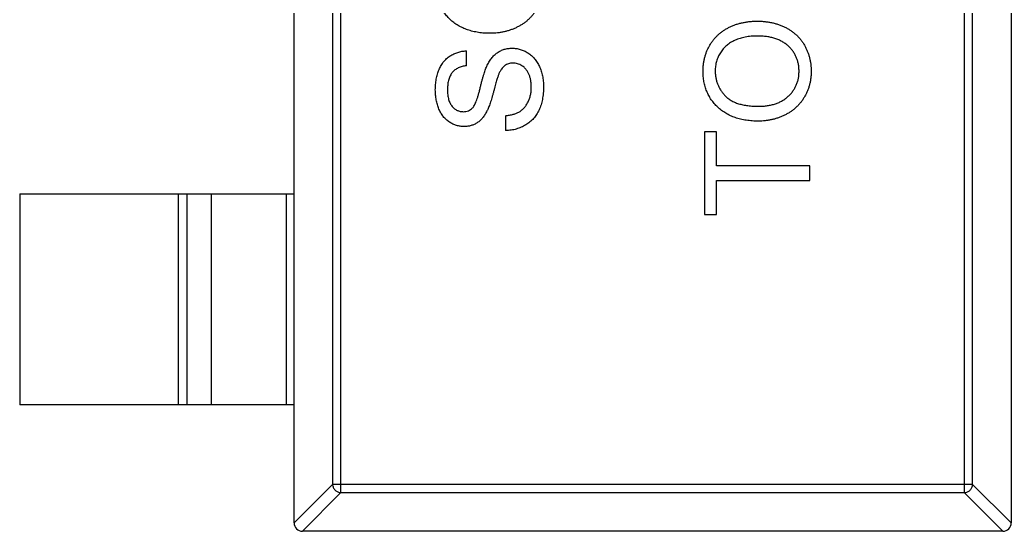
# Model space of a CAD drawing. Header units: millimetres. Extents: x 563 to 681, y 173 to 284.
# Drawn here: x 627.055 to 629.405, y 254.034 to 255.247 of the extents above; entities that cross this region are included whole.
import ezdxf

# ---------------------------------------------------------------- set-up
doc = ezdxf.new("R2010")
doc.units = ezdxf.units.MM
doc.header["$LTSCALE"] = 30.734
doc.layers.get('0').update_dxf_attribs({"linetype": 'CONTINUOUS'})

msp = doc.modelspace()

# ---------------------------------------------------------------- linework, layer by layer
at = {"linetype": 'Continuous'}
for p, q in [((627.7054, 254.0538), (627.7054, 257.0138)), ((629.4054, 257.0138), (629.4054, 254.0538)), ((627.8165, 254.1252), (627.8165, 256.9423)), ((629.2943, 256.9423), (629.2943, 254.1252)), ((627.7968, 256.9226), (627.7968, 254.1449)), ((629.3139, 254.1449), (629.3139, 256.9226)), ((628.1141, 255.138), (628.1141, 255.1732)), ((628.207, 255.0194), (628.207, 254.9841)), ((628.6782, 254.9809), (628.6782, 254.7854)), ((628.707, 254.9809), (628.6782, 254.9809)), ((628.707, 254.9008), (628.707, 254.9809)), ((628.9282, 254.9008), (628.707, 254.9008)), ((628.9282, 254.8655), (628.9282, 254.9008)), ((628.707, 254.7854), (628.707, 254.8655)), ((628.707, 254.8655), (628.9282, 254.8655)), ((627.0554, 254.8338), (627.0554, 254.3338)), ((627.0554, 254.8338), (627.7054, 254.8338)), ((627.4315, 254.3338), (627.4315, 254.8338)), ((627.4513, 254.8338), (627.4513, 254.3338)), ((627.5093, 254.8338), (627.5093, 254.3338)), ((627.6876, 254.3338), (627.6876, 254.8338)), ((628.6782, 254.7854), (628.707, 254.7854)), ((627.7054, 254.3338), (627.0554, 254.3338)), ((627.7054, 254.0535), (627.7968, 254.1449)), ((629.3139, 254.1449), (627.7968, 254.1449)), ((629.3139, 254.1449), (629.4054, 254.0535)), ((627.8165, 254.1252), (627.7251, 254.0338)), ((627.8165, 254.1252), (629.2943, 254.1252)), ((629.3857, 254.0338), (629.2943, 254.1252)), ((629.3854, 254.0338), (627.7254, 254.0338))]:
    msp.add_line(p, q, dxfattribs=at)
for centre, start, end in [((627.7254, 254.0538), 180, 270), ((629.3854, 254.0538), 270, 0)]:
    msp.add_arc(centre, 0.02, start, end, dxfattribs=at)
for points, knots in [([(628.1718, 255.2149), (628.1668, 255.215), (628.1571, 255.2151), (628.1428, 255.2167), (628.1295, 255.2193), (628.1169, 255.223), (628.1052, 255.2276), (628.0943, 255.2333), (628.0843, 255.2401), (628.0751, 255.2478), (628.067, 255.2565), (628.0598, 255.2657), (628.0538, 255.2755), (628.0488, 255.286), (628.045, 255.297), (628.0424, 255.3087), (628.0406, 255.321), (628.0404, 255.3293), (628.0403, 255.3336)], [0, 0, 0, 0, 0.075226, 0.146575, 0.2145, 0.27953, 0.342403, 0.403496, 0.463762, 0.523864, 0.583252, 0.641302, 0.698898, 0.756295, 0.814628, 0.874325, 0.935783, 1, 1, 1, 1]), ([(628.2967, 255.3335), (628.2967, 255.3306), (628.2966, 255.3249), (628.2958, 255.3165), (628.2945, 255.3083), (628.2926, 255.3003), (628.2902, 255.2926), (628.2873, 255.2851), (628.2839, 255.2778), (628.28, 255.2708), (628.2756, 255.2642), (628.2707, 255.2579), (628.2655, 255.252), (628.2599, 255.2466), (628.254, 255.2415), (628.2476, 255.237), (628.2408, 255.2328), (628.2337, 255.229), (628.2264, 255.2257), (628.2189, 255.2228), (628.2113, 255.2204), (628.2036, 255.2184), (628.1958, 255.2168), (628.1879, 255.2157), (628.1799, 255.215), (628.1746, 255.2149), (628.1718, 255.2149)], [0, 0, 0, 0, 0.044697, 0.088534, 0.131409, 0.173814, 0.215715, 0.257247, 0.298848, 0.340604, 0.382029, 0.42297, 0.463632, 0.504048, 0.544591, 0.584964, 0.626265, 0.667979, 0.709943, 0.751382, 0.792619, 0.833948, 0.875008, 0.916446, 0.957907, 1, 1, 1, 1]), ([(628.675, 255.1253), (628.675, 255.1281), (628.6751, 255.1337), (628.6758, 255.142), (628.6772, 255.1501), (628.679, 255.1579), (628.6813, 255.1656), (628.6841, 255.173), (628.6875, 255.1802), (628.6913, 255.1872), (628.6956, 255.1939), (628.7003, 255.2002), (628.7054, 255.2061), (628.7109, 255.2116), (628.7169, 255.2166), (628.7232, 255.2213), (628.73, 255.2255), (628.7371, 255.2293), (628.7445, 255.2327), (628.7523, 255.2357), (628.7602, 255.2381), (628.7684, 255.2402), (628.7769, 255.2417), (628.7855, 255.2429), (628.7945, 255.2436), (628.8005, 255.2437), (628.8036, 255.2437)], [0, 0, 0, 0, 0.043099, 0.085587, 0.126908, 0.167967, 0.20845, 0.249025, 0.289281, 0.33001, 0.370598, 0.410466, 0.450033, 0.489688, 0.529116, 0.569037, 0.609703, 0.650759, 0.692509, 0.734219, 0.776707, 0.819552, 0.863351, 0.907839, 0.953334, 1, 1, 1, 1]), ([(628.8036, 255.2437), (628.8067, 255.2437), (628.8128, 255.2436), (628.8219, 255.2429), (628.8307, 255.2416), (628.8392, 255.24), (628.8476, 255.2378), (628.8557, 255.2353), (628.8635, 255.2321), (628.871, 255.2286), (628.8782, 255.2246), (628.885, 255.2202), (628.8913, 255.2154), (628.8972, 255.2102), (628.9026, 255.2046), (628.9076, 255.1986), (628.9121, 255.1922), (628.9162, 255.1854), (628.9197, 255.1783), (628.9228, 255.1711), (628.9255, 255.1638), (628.9276, 255.1563), (628.9293, 255.1487), (628.9305, 255.141), (628.9312, 255.1331), (628.9313, 255.1278), (628.9314, 255.1251)], [0, 0, 0, 0, 0.04756, 0.093962, 0.139112, 0.183626, 0.227457, 0.270703, 0.313611, 0.35626, 0.398366, 0.439557, 0.480045, 0.519888, 0.559658, 0.599421, 0.639208, 0.679668, 0.72002, 0.759859, 0.79956, 0.839199, 0.878956, 0.918794, 0.959083, 1, 1, 1, 1]), ([(628.8033, 255.2085), (628.8008, 255.2084), (628.796, 255.2084), (628.7888, 255.2079), (628.7819, 255.2071), (628.7752, 255.2061), (628.7688, 255.2046), (628.7626, 255.2029), (628.7566, 255.2008), (628.7509, 255.1985), (628.7454, 255.1958), (628.7403, 255.1929), (628.7355, 255.1896), (628.7309, 255.1861), (628.7268, 255.1822), (628.7229, 255.1781), (628.7194, 255.1737), (628.7161, 255.169), (628.7132, 255.1641), (628.7107, 255.159), (628.7085, 255.1538), (628.7068, 255.1484), (628.7055, 255.1429), (628.7045, 255.1372), (628.7039, 255.1314), (628.7038, 255.1275), (628.7038, 255.1255)], [0, 0, 0, 0, 0.050852, 0.099752, 0.147438, 0.194086, 0.239171, 0.28334, 0.326577, 0.368936, 0.410572, 0.451051, 0.490877, 0.530044, 0.568937, 0.607578, 0.64642, 0.685679, 0.724799, 0.763513, 0.802173, 0.84074, 0.879649, 0.919071, 0.959098, 1, 1, 1, 1]), ([(628.9025, 255.125), (628.9024, 255.128), (628.9023, 255.1338), (628.9011, 255.1423), (628.899, 255.1505), (628.8962, 255.1582), (628.8925, 255.1655), (628.8881, 255.1725), (628.8828, 255.179), (628.8768, 255.1851), (628.8699, 255.1906), (628.8624, 255.1955), (628.8542, 255.1994), (628.8453, 255.2028), (628.8358, 255.2053), (628.8255, 255.2072), (628.8146, 255.2083), (628.8072, 255.2084), (628.8033, 255.2085)], [0, 0, 0, 0, 0.061055, 0.119545, 0.176806, 0.232956, 0.288583, 0.344667, 0.401662, 0.46054, 0.520477, 0.581213, 0.643431, 0.707961, 0.775371, 0.846414, 0.921152, 1, 1, 1, 1]), ([(628.0403, 255.0805), (628.0404, 255.085), (628.0406, 255.0936), (628.0423, 255.1062), (628.0451, 255.1179), (628.0483, 255.1271), (628.0515, 255.1339), (628.054, 255.1388), (628.0569, 255.1432), (628.06, 255.1474), (628.0634, 255.1513), (628.0671, 255.1549), (628.071, 255.1582), (628.0766, 255.1621), (628.0839, 255.1663), (628.0935, 255.17), (628.1036, 255.1725), (628.1105, 255.173), (628.1141, 255.1732)], [0, 0, 0, 0, 0.100475, 0.195644, 0.286083, 0.372983, 0.415026, 0.456052, 0.495939, 0.535566, 0.574087, 0.612519, 0.651081, 0.689513, 0.766237, 0.84235, 0.919974, 1, 1, 1, 1]), ([(628.1621, 255.1363), (628.163, 255.1381), (628.1646, 255.1416), (628.1674, 255.1466), (628.1703, 255.1512), (628.1733, 255.1555), (628.1766, 255.1594), (628.18, 255.163), (628.1835, 255.1662), (628.1873, 255.169), (628.1912, 255.1715), (628.1953, 255.1737), (628.1995, 255.1755), (628.2038, 255.1771), (628.2083, 255.1782), (628.2129, 255.179), (628.2177, 255.1795), (628.2209, 255.1796), (628.2226, 255.1796)], [0, 0, 0, 0, 0.074931, 0.147078, 0.216364, 0.282503, 0.346688, 0.408836, 0.469262, 0.528432, 0.587001, 0.644416, 0.702189, 0.759767, 0.81849, 0.877633, 0.93802, 1, 1, 1, 1]), ([(628.2226, 255.1796), (628.2258, 255.1795), (628.2323, 255.1792), (628.2419, 255.177), (628.2512, 255.1735), (628.2585, 255.1694), (628.2641, 255.1655), (628.2682, 255.1622), (628.2719, 255.1586), (628.2754, 255.1547), (628.2787, 255.1506), (628.2818, 255.146), (628.2846, 255.1412), (628.288, 255.1344), (628.2915, 255.1253), (628.2945, 255.1137), (628.2964, 255.1015), (628.2966, 255.0931), (628.2967, 255.0888)], [0, 0, 0, 0, 0.074816, 0.148535, 0.223872, 0.301297, 0.340894, 0.38034, 0.420127, 0.45995, 0.500831, 0.541907, 0.584439, 0.62808, 0.717267, 0.80786, 0.901925, 1, 1, 1, 1]), ([(628.2243, 255.1444), (628.2225, 255.1443), (628.2189, 255.1441), (628.2138, 255.143), (628.2091, 255.141), (628.2046, 255.1383), (628.2006, 255.1347), (628.1968, 255.13), (628.1934, 255.1243), (628.1915, 255.12), (628.1905, 255.1177)], [0, 0, 0, 0, 0.117768, 0.230176, 0.339843, 0.450625, 0.566943, 0.696021, 0.839438, 1, 1, 1, 1]), ([(628.2679, 255.0873), (628.2679, 255.0901), (628.2677, 255.0956), (628.2665, 255.1036), (628.2648, 255.1111), (628.2622, 255.118), (628.259, 255.1242), (628.2551, 255.1297), (628.2507, 255.1343), (628.2458, 255.1379), (628.2406, 255.1408), (628.2352, 255.1429), (628.2298, 255.1441), (628.2261, 255.1443), (628.2243, 255.1444)], [0, 0, 0, 0, 0.105584, 0.205868, 0.300947, 0.393002, 0.480949, 0.562874, 0.641461, 0.717742, 0.791772, 0.862716, 0.931777, 1, 1, 1, 1]), ([(628.1141, 255.138), (628.1123, 255.1377), (628.1088, 255.1373), (628.1037, 255.1362), (628.099, 255.1347), (628.0946, 255.1329), (628.0906, 255.1307), (628.0869, 255.1282), (628.0835, 255.1253), (628.0805, 255.1221), (628.0778, 255.1184), (628.0755, 255.1144), (628.0735, 255.11), (628.0719, 255.1051), (628.0707, 255.0999), (628.0698, 255.0943), (628.0693, 255.0882), (628.0692, 255.0841), (628.0692, 255.0819)], [0, 0, 0, 0, 0.067155, 0.131403, 0.192732, 0.251253, 0.307704, 0.362699, 0.417778, 0.472304, 0.527873, 0.58523, 0.645057, 0.707952, 0.774434, 0.84494, 0.920404, 1, 1, 1, 1]), ([(628.1286, 255.0379), (628.1293, 255.0388), (628.131, 255.0407), (628.1331, 255.0443), (628.1353, 255.0487), (628.1375, 255.0541), (628.1397, 255.0602), (628.1419, 255.0673), (628.1442, 255.0753), (628.1463, 255.0839), (628.1485, 255.0926), (628.1506, 255.1008), (628.1527, 255.1084), (628.1547, 255.1153), (628.1566, 255.1215), (628.1585, 255.127), (628.1603, 255.1319), (628.1616, 255.1349), (628.1621, 255.1363)], [0, 0, 0, 0, 0.032743, 0.07241, 0.119611, 0.174673, 0.237345, 0.308352, 0.38763, 0.474784, 0.563332, 0.645136, 0.720203, 0.789134, 0.851497, 0.907331, 0.956969, 1, 1, 1, 1]), ([(628.1905, 255.1177), (628.1902, 255.1168), (628.1894, 255.1149), (628.1883, 255.1114), (628.1869, 255.1074), (628.1854, 255.1026), (628.1839, 255.0971), (628.1822, 255.0909), (628.1804, 255.0841), (628.1784, 255.0767), (628.1764, 255.0692), (628.1744, 255.0621), (628.1724, 255.0555), (628.1705, 255.0495), (628.1685, 255.044), (628.1666, 255.0391), (628.1648, 255.0346), (628.1635, 255.0319), (628.1628, 255.0306)], [0, 0, 0, 0, 0.0312, 0.070487, 0.117215, 0.171576, 0.234122, 0.303963, 0.382156, 0.467646, 0.554335, 0.635074, 0.710037, 0.779092, 0.842966, 0.901001, 0.953246, 1, 1, 1, 1]), ([(628.8065, 255.0065), (628.8015, 255.0066), (628.7917, 255.0068), (628.7775, 255.0084), (628.7641, 255.011), (628.7515, 255.0146), (628.7398, 255.0193), (628.7289, 255.0249), (628.7189, 255.0318), (628.7097, 255.0395), (628.7016, 255.0481), (628.6944, 255.0573), (628.6884, 255.0672), (628.6834, 255.0776), (628.6796, 255.0887), (628.677, 255.1004), (628.6752, 255.1126), (628.6751, 255.121), (628.675, 255.1253)], [0, 0, 0, 0, 0.075226, 0.146575, 0.2145, 0.27953, 0.342403, 0.403496, 0.463762, 0.523864, 0.583252, 0.641302, 0.698898, 0.756295, 0.814628, 0.874325, 0.935783, 1, 1, 1, 1]), ([(628.7038, 255.1255), (628.7039, 255.1227), (628.704, 255.1171), (628.7052, 255.109), (628.707, 255.1011), (628.7096, 255.0935), (628.713, 255.0863), (628.7171, 255.0794), (628.7219, 255.0727), (628.7275, 255.0663), (628.7339, 255.0604), (628.7414, 255.0554), (628.75, 255.0512), (628.7594, 255.0477), (628.7699, 255.045), (628.7813, 255.0432), (628.7938, 255.042), (628.8024, 255.0419), (628.8069, 255.0418)], [0, 0, 0, 0, 0.055943, 0.110382, 0.164048, 0.216759, 0.269601, 0.323009, 0.377581, 0.433449, 0.490922, 0.550625, 0.613117, 0.679861, 0.751358, 0.828261, 0.910795, 1, 1, 1, 1]), ([(628.9314, 255.1251), (628.9313, 255.1223), (628.9312, 255.1166), (628.9304, 255.1082), (628.9291, 255.1), (628.9273, 255.092), (628.9248, 255.0843), (628.9219, 255.0768), (628.9185, 255.0695), (628.9146, 255.0625), (628.9102, 255.0558), (628.9054, 255.0496), (628.9002, 255.0437), (628.8945, 255.0383), (628.8886, 255.0332), (628.8822, 255.0286), (628.8755, 255.0244), (628.8683, 255.0207), (628.861, 255.0173), (628.8535, 255.0145), (628.8459, 255.012), (628.8382, 255.01), (628.8304, 255.0085), (628.8225, 255.0074), (628.8145, 255.0066), (628.8092, 255.0066), (628.8065, 255.0065)], [0, 0, 0, 0, 0.044697, 0.088534, 0.131409, 0.173814, 0.215715, 0.257247, 0.298848, 0.340604, 0.382029, 0.42297, 0.463632, 0.504048, 0.544591, 0.584964, 0.626265, 0.667979, 0.709943, 0.751382, 0.792619, 0.833948, 0.875008, 0.916446, 0.957907, 1, 1, 1, 1]), ([(628.8069, 255.0418), (628.8105, 255.0419), (628.8175, 255.042), (628.8278, 255.0432), (628.8375, 255.045), (628.8466, 255.0475), (628.8551, 255.0509), (628.863, 255.055), (628.8703, 255.0598), (628.877, 255.0654), (628.883, 255.0714), (628.8882, 255.078), (628.8926, 255.0849), (628.8962, 255.0922), (628.8991, 255.0998), (628.9011, 255.1079), (628.9023, 255.1163), (628.9024, 255.1221), (628.9025, 255.125)], [0, 0, 0, 0, 0.075964, 0.148125, 0.217201, 0.2833, 0.347202, 0.4093, 0.470426, 0.531588, 0.591739, 0.650258, 0.707303, 0.764208, 0.821148, 0.879119, 0.938423, 1, 1, 1, 1]), ([(628.1088, 254.9937), (628.1057, 254.9938), (628.0995, 254.9941), (628.0905, 254.9962), (628.0818, 254.9995), (628.0749, 255.0033), (628.0696, 255.0071), (628.0659, 255.0101), (628.0624, 255.0136), (628.0592, 255.0173), (628.0562, 255.0214), (628.0534, 255.0257), (628.051, 255.0304), (628.0479, 255.0369), (628.0449, 255.0457), (628.0422, 255.0568), (628.0407, 255.0685), (628.0404, 255.0765), (628.0403, 255.0805)], [0, 0, 0, 0, 0.074995, 0.149165, 0.223664, 0.300412, 0.33957, 0.378921, 0.418096, 0.45823, 0.498427, 0.539708, 0.582216, 0.625824, 0.715481, 0.807384, 0.901634, 1, 1, 1, 1]), ([(628.0692, 255.0819), (628.0692, 255.0797), (628.0692, 255.0754), (628.0698, 255.0692), (628.0706, 255.0634), (628.0718, 255.0581), (628.0734, 255.0533), (628.0752, 255.0489), (628.0775, 255.045), (628.08, 255.0416), (628.0829, 255.0386), (628.0858, 255.0361), (628.0889, 255.0338), (628.0922, 255.0321), (628.0955, 255.0307), (628.0991, 255.0297), (628.1027, 255.0291), (628.1052, 255.029), (628.1065, 255.029)], [0, 0, 0, 0, 0.091511, 0.177143, 0.257108, 0.331198, 0.400592, 0.465625, 0.526973, 0.585443, 0.641399, 0.695044, 0.746782, 0.796959, 0.847545, 0.897439, 0.947649, 1, 1, 1, 1]), ([(628.2967, 255.0888), (628.2967, 255.0861), (628.2967, 255.0808), (628.2961, 255.0729), (628.2954, 255.0654), (628.2942, 255.0583), (628.2927, 255.0514), (628.2909, 255.045), (628.2888, 255.0388), (628.2864, 255.033), (628.2835, 255.0275), (628.2805, 255.0223), (628.277, 255.0174), (628.2731, 255.0128), (628.2691, 255.0085), (628.2646, 255.0045), (628.2598, 255.0009), (628.2547, 254.9975), (628.2494, 254.9945), (628.2438, 254.9918), (628.2381, 254.9896), (628.2322, 254.9878), (628.2262, 254.9862), (628.2199, 254.9852), (628.2135, 254.9844), (628.2092, 254.9842), (628.207, 254.9841)], [0, 0, 0, 0, 0.052493, 0.102825, 0.151397, 0.198033, 0.242876, 0.285999, 0.327849, 0.368395, 0.407852, 0.446838, 0.485166, 0.523341, 0.561602, 0.59992, 0.638496, 0.677791, 0.71729, 0.756605, 0.796068, 0.835886, 0.875714, 0.916263, 0.95776, 1, 1, 1, 1]), ([(628.207, 255.0194), (628.2102, 255.0198), (628.2163, 255.0205), (628.2249, 255.0226), (628.2326, 255.0253), (628.2396, 255.0286), (628.2457, 255.033), (628.2513, 255.0383), (628.2561, 255.0447), (628.2603, 255.052), (628.2637, 255.0601), (628.2661, 255.0687), (628.2676, 255.0778), (628.2678, 255.0841), (628.2679, 255.0873)], [0, 0, 0, 0, 0.093796, 0.180188, 0.260363, 0.334847, 0.407093, 0.481448, 0.559271, 0.64227, 0.728586, 0.815978, 0.906035, 1, 1, 1, 1]), ([(628.1065, 255.029), (628.1086, 255.0291), (628.1128, 255.0292), (628.1188, 255.0311), (628.1242, 255.0338), (628.1271, 255.0366), (628.1286, 255.0379)], [0, 0, 0, 0, 0.262741, 0.509957, 0.753327, 1, 1, 1, 1]), ([(628.1628, 255.0306), (628.1612, 255.0277), (628.1582, 255.022), (628.1527, 255.0144), (628.1466, 255.0079), (628.1399, 255.0027), (628.1328, 254.9986), (628.1251, 254.9959), (628.1171, 254.994), (628.1116, 254.9938), (628.1088, 254.9937)], [0, 0, 0, 0, 0.144805, 0.279512, 0.406394, 0.527502, 0.645393, 0.761885, 0.878942, 1, 1, 1, 1]), ([(627.7968, 254.1449), (627.7969, 254.1424), (627.798, 254.1373), (627.8024, 254.1308), (627.8089, 254.1264), (627.814, 254.1253), (627.8165, 254.1252)], [0, 0, 0, 0, 0.249032, 0.5, 0.750968, 1, 1, 1, 1]), ([(629.2943, 254.1252), (629.2968, 254.1253), (629.3019, 254.1264), (629.3083, 254.1308), (629.3127, 254.1373), (629.3139, 254.1424), (629.3139, 254.1449)], [0, 0, 0, 0, 0.249032, 0.5, 0.750968, 1, 1, 1, 1])]:
    msp.add_open_spline(points, degree=3, knots=knots, dxfattribs=at)

doc.saveas('drawing.dxf')
